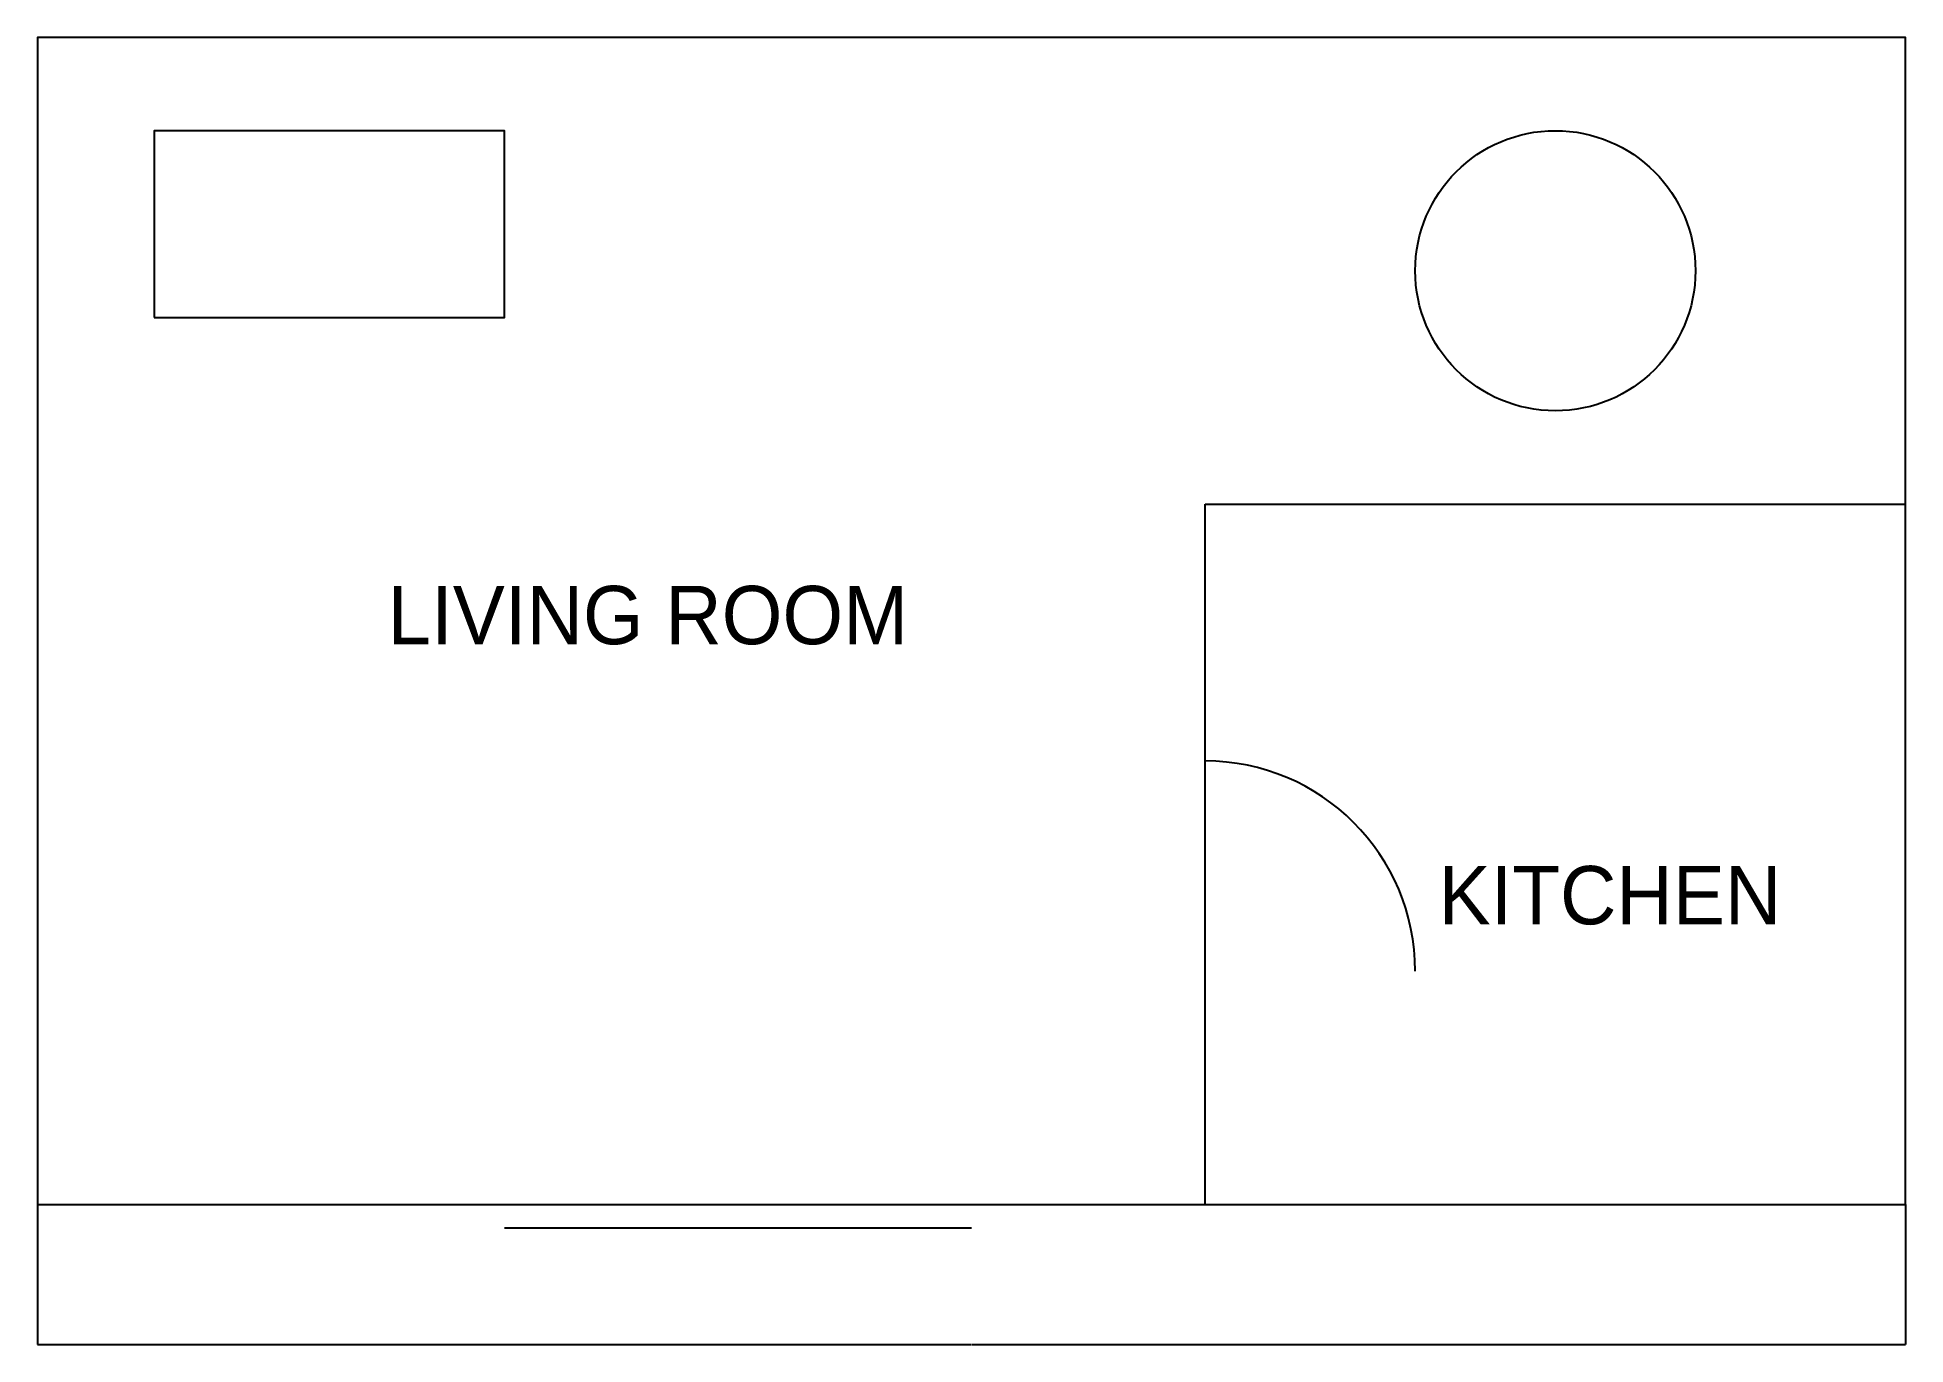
# Model space of a CAD drawing. Header units: metres. Extents: x 0 to 8000, y -601 to 5000.
import ezdxf

# ---------------------------------------------------------------- set-up
doc = ezdxf.new("R2010")
doc.units = ezdxf.units.M
for name, color, linetype in [('A-ANNO-TEXT', 1, 'Continuous'), ('A-DIMS', 6, 'Continuous'), ('A-DOOR', 3, 'Continuous'), ('A-FURN', 2, 'Continuous'), ('A-GLAZ', 4, 'Continuous'), ('A-WALL', 7, 'Continuous')]:
    doc.layers.add(name, color=color, linetype=linetype)
doc.dimstyles.get("Standard").update_dxf_attribs({"dimtxt": 2.5, "dimasz": 2.5, "dimexe": 1.25, "dimexo": 0.625, "dimtad": 1, "dimcen": 2.5, "dimazin": 3, "dimtfac": 1, "dimtmove": 0, "dimatfit": 3})

# ---------------------------------------------------------------- blocks, each defined once
blk = doc.blocks.new('_CLOSEDFILLED')
at = {"color": 0, "linetype": 'BYBLOCK'}
blk.add_solid([(-1, 0), (0, 0), (-1, 0)], dxfattribs=at)
blk = doc.blocks.new('*D1')
for p, q in [((0, 0), (0, -600)), ((8000, 0), (8000, -600)), ((0.25, -600), (3998, -600)), ((4002, -600), (7999.75, -600))]:
    blk.add_line(p, q)
at = {"layer": 'Defpoints'}
for p in [(0, 0), (8000, 0), (0, -600)]:
    blk.add_point(p, dxfattribs=at)
at = {"layer": 'A-DIMS', "xscale": 0.25, "yscale": 0.25, "rotation": 180}
blk.add_blockref('_CLOSEDFILLED', (0, -600), dxfattribs=at)
at = {"layer": 'A-DIMS', "xscale": 0.25, "yscale": 0.25}
blk.add_blockref('_CLOSEDFILLED', (8000, -600), dxfattribs=at)
at = {"layer": 'A-DIMS', "insert": (4000, -600), "char_height": 1, "attachment_point": 5}
blk.add_mtext('8000', dxfattribs=at)

msp = doc.modelspace()

# ---------------------------------------------------------------- linework, layer by layer
at = {"layer": 'A-DOOR'}
msp.add_line((5000, 1000), (5000, 1900), dxfattribs=at)
msp.add_arc((5000, 1000), 900, 0, 90, dxfattribs=at)
at = {"layer": 'A-FURN'}
msp.add_lwpolyline([(500, 3800), (2000, 3800), (2000, 4600), (500, 4600)], close=True, dxfattribs=at)
msp.add_circle((6500, 4000), 600, dxfattribs=at)
at = {"layer": 'A-GLAZ'}
for p, q in [((2000, 0), (4000, 0)), ((2000, -100), (4000, -100))]:
    msp.add_line(p, q, dxfattribs=at)
at = {"layer": 'A-WALL'}
for p, q in [((5000, 0), (5000, 3000)), ((5000, 3000), (8000, 3000))]:
    msp.add_line(p, q, dxfattribs=at)
msp.add_lwpolyline([(0, 0), (8000, 0), (8000, 5000), (0, 5000)], close=True, dxfattribs=at)

# ---------------------------------------------------------------- texts
at = {"layer": 'A-ANNO-TEXT'}
for s, p in [('LIVING ROOM', (1500, 2400)), ('KITCHEN', (6000, 1200))]:
    msp.add_text(s, height=250, dxfattribs=at).set_placement(p)

# ---------------------------------------------------------------- dimensions: what is measured, and where the dimension line sits
at = {"layer": 'A-DIMS'}
dim = msp.add_linear_dim(base=(0, -600), p1=(0, 0), p2=(8000, 0), dimstyle='Standard', dxfattribs=at)
dim.commit()
dim.dimension.update_dxf_attribs({"geometry": '*D1', "text_midpoint": (4000, -600)})

doc.saveas('drawing.dxf')
